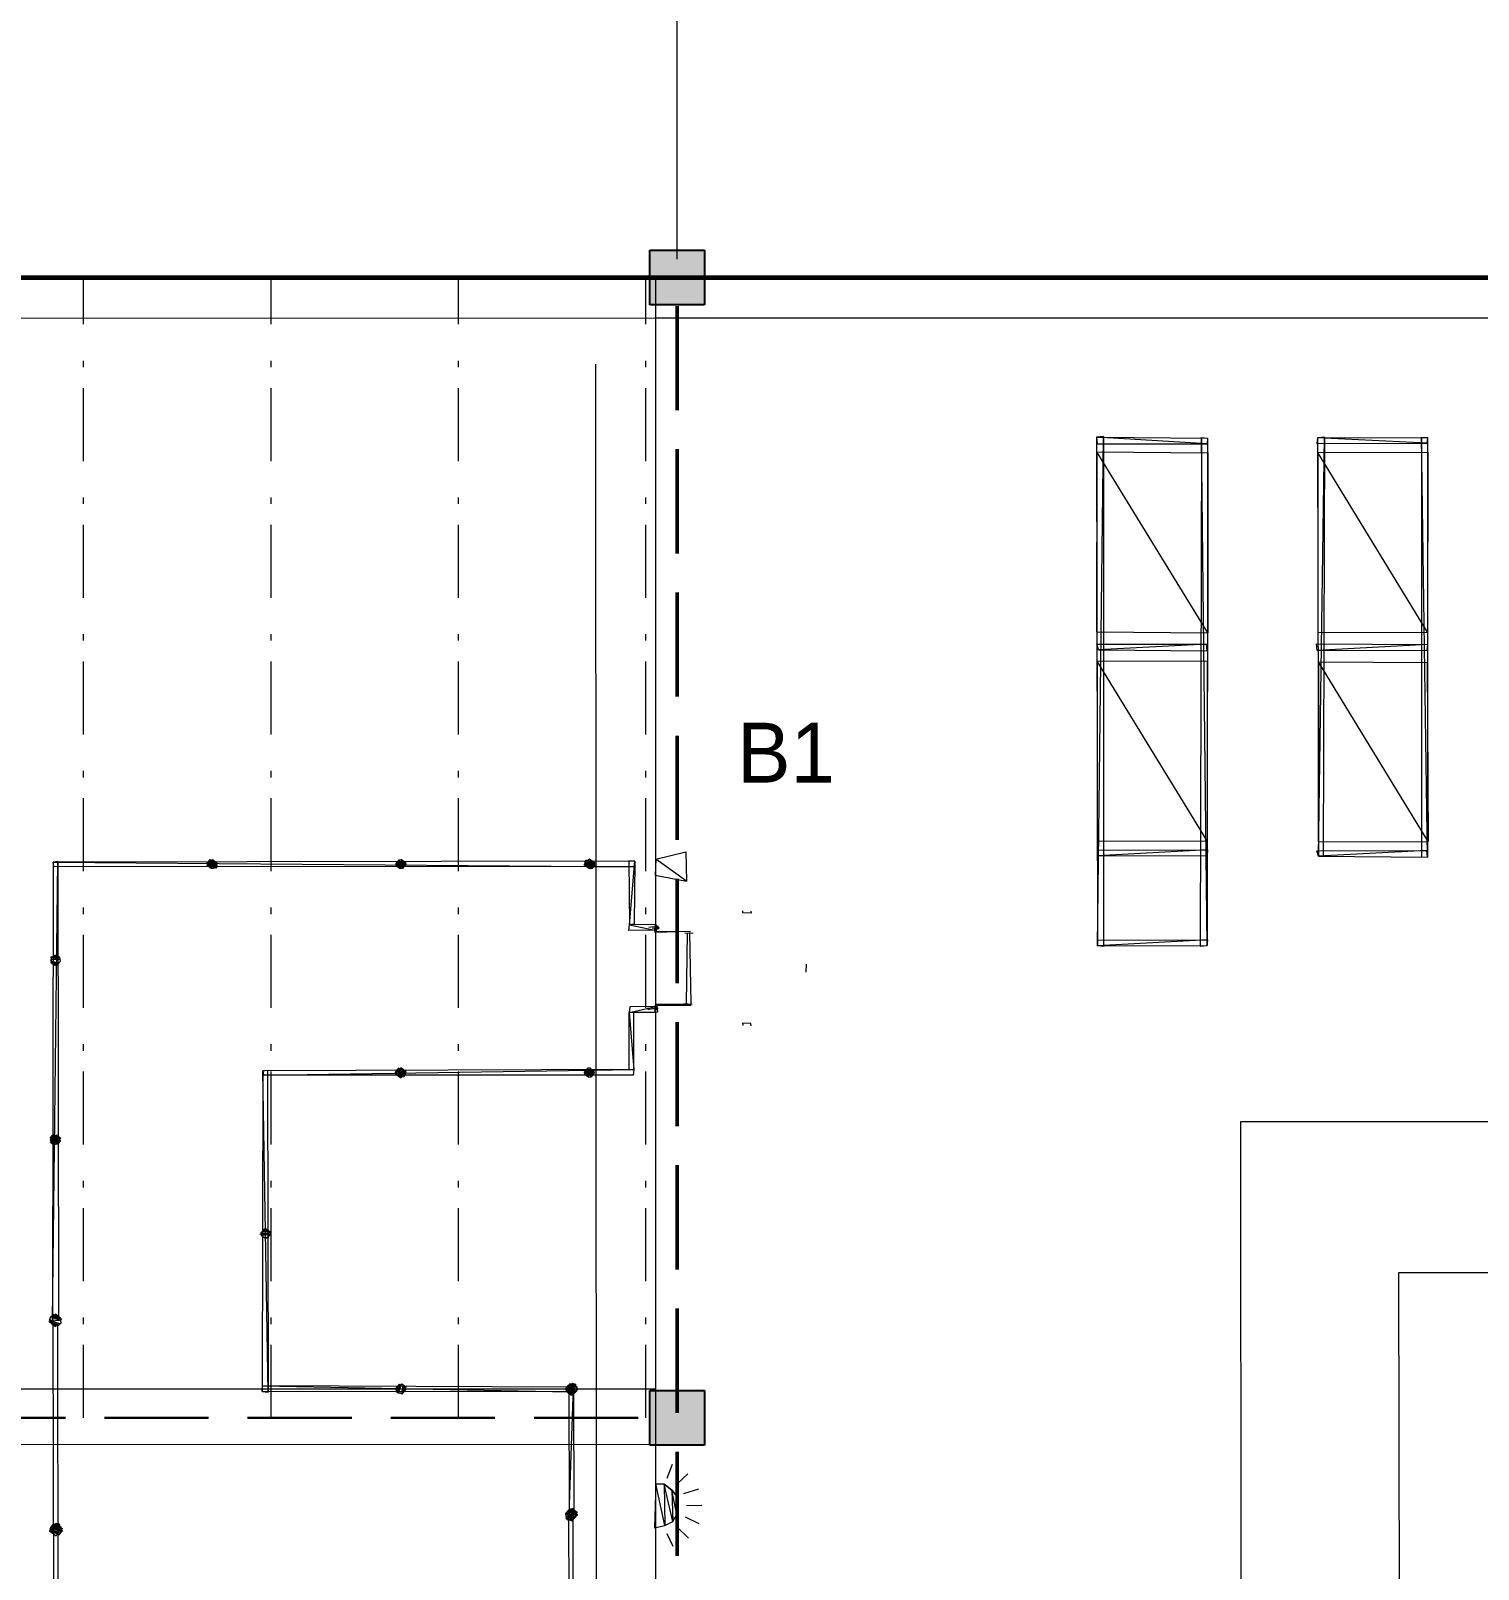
# Paper-space layout '01 Roof Support Layout' of a CAD drawing. Header units: millimetres. Extents: x 5 to 415, y 7 to 290.
# Drawn here: x 149.1 to 204.7, y 135.4 to 194.5 of the extents above; entities that cross this region are included whole.
import ezdxf

# ---------------------------------------------------------------- set-up
doc = ezdxf.new("R2010")
doc.units = ezdxf.units.MM
doc.linetypes.add('B1_LONG_DASH', pattern=[5.5, 4, -1.5])
doc.linetypes.add('B2_DASH_DOT', pattern=[5.25, 2.8, -0.8, 0.25, -1.4])
for name, color, linetype in [('COLUMNS', 7, 'Continuous'), ('DIMENSIONS', 7, 'Continuous'), ('GA_REFERENCE', 253, 'Continuous'), ('MAIN_ROOF', 7, 'Continuous'), ('TEXT', 7, 'Continuous'), ('UPPER_ROOF', 7, 'Continuous')]:
    doc.layers.add(name, color=color, linetype=linetype)

# ---------------------------------------------------------------- blocks, each defined once
blk = doc.blocks.new('SHEET_01_ROOF')
at = {"layer": 'COLUMNS', "lineweight": 25}
for p, q in [((172.85, 186.05), (174.95, 186.05)), ((172.85, 183.95), (172.85, 186.05)), ((174.95, 186.05), (174.95, 183.95)), ((174.95, 183.95), (172.85, 183.95)), ((172.85, 142.25), (174.95, 142.25)), ((172.85, 140.15), (172.85, 142.25)), ((174.95, 142.25), (174.95, 140.15)), ((174.95, 140.15), (172.85, 140.15))]:
    blk.add_line(p, q, dxfattribs=at)
at = {"layer": 'COLUMNS'}
for points in [[(172.85, 186.05), (174.95, 186.05), (172.85, 183.95), (174.95, 183.95)], [(172.85, 142.25), (174.95, 142.25), (172.85, 140.15), (174.95, 140.15)]]:
    blk.add_solid(points, dxfattribs=at)
at = {"layer": 'DIMENSIONS', "lineweight": 13}
blk.add_line((173.9, 185.7), (173.9, 201.3), dxfattribs=at)
blk.add_line((173.9, 185.7), (173.9, 201.3), dxfattribs=at)
at = {"layer": 'GA_REFERENCE', "lineweight": 5}
for p, q in [((305.692, 185), (62.747, 184.958)), ((173.063, 184.997), (173.063, 97.4)), ((173.043, 183.439), (104.948, 183.409)), ((304.204, 183.414), (173.043, 183.439)), ((170.809, 100.728), (170.776, 181.67)), ((190.27, 178.885), (190, 178.86)), ((190, 178.86), (194.271, 178.83)), ((194.248, 178.612), (190, 178.86)), ((190, 178.86), (190.027, 178.603)), ((194.248, 178.612), (190, 178.86)), ((190, 178.86), (194.271, 178.83)), ((190, 178.86), (190.037, 159.329)), ((190.027, 178.603), (194.248, 178.612)), ((190.037, 159.329), (190.27, 178.885)), ((190.037, 159.329), (190.27, 178.885)), ((190.27, 178.885), (190.266, 159.308)), ((190.27, 178.885), (190.266, 159.308)), ((194.041, 178.852), (193.988, 159.313)), ((194.041, 178.852), (193.988, 159.313)), ((194.258, 159.339), (194.041, 178.852)), ((194.041, 178.852), (194.271, 178.83)), ((194.258, 159.339), (194.041, 178.852)), ((194.271, 178.83), (194.248, 178.612)), ((194.271, 178.83), (194.258, 159.339)), ((198.492, 178.84), (198.469, 178.622)), ((198.469, 178.622), (202.69, 178.631)), ((198.762, 178.865), (198.492, 178.84)), ((198.492, 178.84), (202.713, 178.849)), ((198.492, 178.84), (202.713, 178.849)), ((202.69, 178.631), (198.492, 178.84)), ((202.69, 178.631), (198.492, 178.84)), ((198.492, 178.84), (198.532, 162.767)), ((198.532, 162.767), (198.762, 178.865)), ((198.532, 162.767), (198.762, 178.865)), ((198.762, 178.865), (198.712, 162.784)), ((198.762, 178.865), (198.712, 162.784)), ((202.484, 178.871), (202.483, 162.751)), ((202.484, 178.871), (202.483, 162.751)), ((202.712, 162.729), (202.484, 178.871)), ((202.484, 178.871), (202.713, 178.849)), ((202.712, 162.729), (202.484, 178.871)), ((202.713, 178.849), (202.69, 178.631)), ((202.713, 178.849), (202.712, 162.729)), ((190.013, 178.299), (190.007, 171.384)), ((190.013, 178.299), (194.284, 178.27)), ((194.278, 171.355), (190.013, 178.299)), ((194.278, 171.355), (190.013, 178.299)), ((190.013, 178.299), (194.284, 178.27)), ((194.284, 178.27), (194.278, 171.355)), ((198.505, 178.279), (198.499, 171.364)), ((198.505, 178.279), (202.726, 178.289)), ((198.505, 178.279), (202.726, 178.289)), ((202.72, 171.373), (198.505, 178.279)), ((202.72, 171.373), (198.505, 178.279)), ((202.726, 178.289), (202.72, 171.373)), ((190.007, 171.384), (194.278, 171.355)), ((198.499, 171.364), (202.72, 171.373)), ((190.011, 170.909), (194.232, 170.918)), ((190.078, 170.699), (190.011, 170.909)), ((194.232, 170.918), (190.078, 170.699)), ((194.232, 170.918), (190.078, 170.699)), ((194.259, 170.661), (194.232, 170.918)), ((198.453, 170.928), (202.724, 170.898)), ((198.48, 170.671), (198.453, 170.928)), ((202.724, 170.898), (198.48, 170.671)), ((202.724, 170.898), (198.48, 170.671)), ((202.701, 170.68), (202.724, 170.898)), ((190.033, 170.263), (190.027, 163.347)), ((190.033, 170.263), (194.254, 170.272)), ((190.033, 170.263), (194.254, 170.272)), ((194.248, 163.357), (190.033, 170.263)), ((194.248, 163.357), (190.033, 170.263)), ((190.078, 170.699), (194.259, 170.661)), ((190.078, 170.699), (194.259, 170.661)), ((194.254, 170.272), (194.248, 163.357)), ((198.48, 170.671), (202.701, 170.68)), ((198.48, 170.671), (202.701, 170.68)), ((198.525, 170.243), (198.519, 163.328)), ((198.525, 170.243), (202.705, 170.205)), ((202.74, 163.337), (198.525, 170.243)), ((202.74, 163.337), (198.525, 170.243)), ((198.525, 170.243), (202.705, 170.205)), ((202.705, 170.205), (202.74, 163.337)), ((190.027, 163.347), (194.248, 163.357)), ((198.519, 163.328), (202.74, 163.337)), ((149.904, 144.954), (150.112, 162.563)), ((149.904, 144.954), (150.112, 162.563)), ((149.932, 162.546), (149.904, 144.954)), ((172.265, 162.579), (149.932, 162.546)), ((150.112, 162.563), (149.932, 162.546)), ((150.112, 162.563), (149.932, 162.546)), ((149.95, 162.374), (149.932, 162.546)), ((149.932, 162.546), (172.243, 162.361)), ((149.932, 162.546), (172.243, 162.361)), ((150.112, 162.563), (150.133, 144.932)), ((155.839, 162.498), (155.88, 162.545)), ((155.889, 162.459), (155.839, 162.498)), ((155.92, 162.592), (155.848, 162.412)), ((155.848, 162.412), (155.88, 162.545)), ((155.88, 162.545), (155.848, 162.412)), ((155.848, 162.412), (155.88, 162.545)), ((155.88, 162.545), (155.92, 162.592)), ((155.88, 162.545), (155.889, 162.459)), ((155.961, 162.639), (155.898, 162.374)), ((155.898, 162.374), (155.92, 162.592)), ((155.92, 162.592), (155.898, 162.374)), ((155.898, 162.374), (155.92, 162.592)), ((155.92, 162.592), (155.961, 162.639)), ((155.947, 162.335), (155.961, 162.639)), ((155.961, 162.639), (155.947, 162.335)), ((156.01, 162.601), (155.947, 162.335)), ((155.961, 162.639), (156.01, 162.601)), ((155.996, 162.297), (156.051, 162.648)), ((156.051, 162.648), (155.996, 162.297)), ((155.996, 162.297), (156.051, 162.648)), ((156.051, 162.648), (155.996, 162.297)), ((156.1, 162.609), (155.996, 162.297)), ((156.01, 162.601), (156.051, 162.648)), ((156.051, 162.648), (156.1, 162.609)), ((156.086, 162.305), (156.1, 162.609)), ((156.1, 162.609), (156.086, 162.305)), ((156.086, 162.305), (156.1, 162.609)), ((156.149, 162.571), (156.086, 162.305)), ((156.086, 162.305), (156.149, 162.571)), ((156.1, 162.609), (156.149, 162.571)), ((156.127, 162.352), (156.149, 162.571)), ((156.199, 162.532), (156.127, 162.352)), ((156.149, 162.571), (156.199, 162.532)), ((156.167, 162.399), (156.199, 162.532)), ((156.176, 162.314), (156.199, 162.532)), ((156.199, 162.532), (156.217, 162.361)), ((156.217, 162.361), (156.199, 162.532)), ((156.199, 162.532), (156.217, 162.361)), ((156.199, 162.532), (156.208, 162.446)), ((163.104, 162.492), (163.144, 162.539)), ((163.113, 162.406), (163.104, 162.492)), ((163.185, 162.586), (163.113, 162.406)), ((163.113, 162.406), (163.144, 162.539)), ((163.144, 162.539), (163.113, 162.406)), ((163.113, 162.406), (163.144, 162.539)), ((163.144, 162.539), (163.113, 162.406)), ((163.144, 162.539), (163.185, 162.586)), ((163.225, 162.633), (163.162, 162.368)), ((163.162, 162.368), (163.225, 162.633)), ((163.185, 162.586), (163.162, 162.368)), ((163.162, 162.368), (163.185, 162.586)), ((163.185, 162.586), (163.225, 162.633)), ((163.315, 162.642), (163.211, 162.329)), ((163.211, 162.329), (163.225, 162.633)), ((163.225, 162.633), (163.211, 162.329)), ((163.211, 162.329), (163.225, 162.633)), ((163.225, 162.633), (163.315, 162.642)), ((163.261, 162.291), (163.315, 162.642)), ((163.315, 162.642), (163.261, 162.291)), ((163.261, 162.291), (163.315, 162.642)), ((163.365, 162.603), (163.261, 162.291)), ((163.315, 162.642), (163.365, 162.603)), ((163.351, 162.299), (163.365, 162.603)), ((163.365, 162.603), (163.351, 162.299)), ((163.351, 162.299), (163.365, 162.603)), ((163.414, 162.565), (163.351, 162.299)), ((163.365, 162.603), (163.414, 162.565)), ((163.391, 162.346), (163.414, 162.565)), ((163.414, 162.565), (163.391, 162.346)), ((163.391, 162.346), (163.414, 162.565)), ((163.463, 162.526), (163.391, 162.346)), ((163.414, 162.565), (163.463, 162.526)), ((163.432, 162.393), (163.463, 162.526)), ((163.463, 162.526), (163.432, 162.393)), ((163.432, 162.393), (163.463, 162.526)), ((163.463, 162.526), (163.472, 162.44)), ((170.359, 162.572), (170.4, 162.619)), ((170.359, 162.572), (170.368, 162.486)), ((170.368, 162.486), (170.359, 162.572)), ((170.4, 162.619), (170.377, 162.401)), ((170.377, 162.401), (170.4, 162.619)), ((170.4, 162.619), (170.49, 162.627)), ((170.427, 162.362), (170.4, 162.619)), ((170.449, 162.58), (170.427, 162.362)), ((170.476, 162.323), (170.53, 162.674)), ((170.58, 162.636), (170.476, 162.323)), ((170.49, 162.627), (170.53, 162.674)), ((170.525, 162.285), (170.58, 162.636)), ((170.58, 162.636), (170.525, 162.285)), ((170.525, 162.285), (170.58, 162.636)), ((170.53, 162.674), (170.58, 162.636)), ((170.566, 162.332), (170.629, 162.597)), ((170.629, 162.597), (170.566, 162.332)), ((170.58, 162.636), (170.629, 162.597)), ((170.615, 162.293), (170.629, 162.597)), ((170.629, 162.597), (170.615, 162.293)), ((170.629, 162.597), (170.678, 162.559)), ((170.678, 162.559), (170.656, 162.34)), ((170.656, 162.34), (170.678, 162.559)), ((170.678, 162.559), (170.656, 162.34)), ((170.656, 162.34), (170.678, 162.559)), ((170.696, 162.387), (170.678, 162.559)), ((170.678, 162.559), (170.728, 162.52)), ((170.728, 162.52), (170.687, 162.473)), ((170.696, 162.387), (170.728, 162.52)), ((170.728, 162.52), (170.696, 162.387)), ((172.265, 162.579), (172.036, 162.6)), ((172.265, 162.579), (172.036, 162.6)), ((172.036, 162.6), (172.065, 160.14)), ((172.065, 160.14), (172.265, 162.579)), ((172.065, 160.14), (172.265, 162.579)), ((172.243, 162.361), (172.265, 162.579)), ((172.243, 162.361), (172.265, 162.579)), ((172.265, 162.579), (172.245, 160.157)), ((173.075, 162.655), (173.047, 162.047)), ((173.075, 162.655), (173.047, 162.047)), ((173.075, 162.655), (174.226, 162.937)), ((174.252, 161.815), (173.075, 162.655)), ((174.252, 161.815), (173.075, 162.655)), ((174.226, 162.937), (174.252, 161.815)), ((194.284, 163.014), (190.04, 162.787)), ((194.284, 163.014), (190.04, 162.787)), ((190.04, 162.787), (190.063, 163.005)), ((190.04, 162.787), (194.261, 162.796)), ((190.04, 162.787), (194.261, 162.796)), ((190.063, 163.005), (194.284, 163.014)), ((194.261, 162.796), (194.284, 163.014)), ((198.465, 162.977), (202.686, 162.986)), ((198.532, 162.767), (198.465, 162.977)), ((202.686, 162.986), (198.532, 162.767)), ((202.686, 162.986), (198.532, 162.767)), ((198.712, 162.784), (198.532, 162.767)), ((198.532, 162.767), (202.712, 162.729)), ((198.532, 162.767), (202.712, 162.729)), ((202.483, 162.751), (202.712, 162.729)), ((202.712, 162.729), (202.686, 162.986)), ((172.243, 162.361), (149.95, 162.374)), ((155.848, 162.412), (155.889, 162.459)), ((155.898, 162.374), (155.848, 162.412)), ((155.947, 162.335), (155.898, 162.374)), ((155.996, 162.297), (155.947, 162.335)), ((156.086, 162.305), (155.996, 162.297)), ((156.127, 162.352), (156.086, 162.305)), ((156.176, 162.314), (156.127, 162.352)), ((156.208, 162.446), (156.167, 162.399)), ((156.208, 162.446), (156.167, 162.399)), ((156.167, 162.399), (156.217, 162.361)), ((156.217, 162.361), (156.176, 162.314)), ((163.162, 162.368), (163.113, 162.406)), ((163.211, 162.329), (163.162, 162.368)), ((163.261, 162.291), (163.211, 162.329)), ((163.351, 162.299), (163.261, 162.291)), ((163.391, 162.346), (163.351, 162.299)), ((163.432, 162.393), (163.391, 162.346)), ((163.472, 162.44), (163.432, 162.393)), ((163.472, 162.44), (163.432, 162.393)), ((170.328, 162.439), (170.368, 162.486)), ((170.377, 162.401), (170.328, 162.439)), ((170.427, 162.362), (170.377, 162.401)), ((170.476, 162.323), (170.427, 162.362)), ((170.525, 162.285), (170.476, 162.323)), ((170.566, 162.332), (170.525, 162.285)), ((170.615, 162.293), (170.566, 162.332)), ((170.656, 162.34), (170.615, 162.293)), ((170.696, 162.387), (170.656, 162.34)), ((170.737, 162.435), (170.687, 162.473)), ((170.687, 162.473), (170.696, 162.387)), ((170.687, 162.473), (170.737, 162.435)), ((170.737, 162.435), (170.696, 162.387)), ((173.047, 162.047), (174.252, 161.815)), ((172.043, 159.922), (172.065, 160.14)), ((172.245, 160.157), (172.065, 160.14)), ((173.063, 160.147), (172.065, 160.14)), ((172.065, 160.14), (173.041, 159.929)), ((172.065, 160.14), (173.041, 159.929)), ((173.041, 159.929), (173.063, 160.147)), ((173.041, 159.929), (173.063, 160.147)), ((173.05, 159.844), (173.063, 160.147)), ((173.063, 160.147), (173.113, 160.109)), ((176.422, 160.594), (176.413, 160.68)), ((176.741, 160.581), (176.422, 160.594)), ((176.732, 160.667), (176.741, 160.581)), ((173.041, 159.929), (172.043, 159.922)), ((172.892, 160.045), (172.803, 160.036)), ((173.072, 160.062), (172.892, 160.045)), ((172.892, 160.045), (172.892, 160.045)), ((173.081, 159.976), (172.942, 160.006)), ((174.407, 159.885), (173.05, 159.844)), ((173.081, 159.976), (173.072, 160.062)), ((173.072, 160.062), (173.081, 159.976)), ((173.081, 159.976), (173.072, 160.062)), ((173.072, 160.062), (173.122, 160.023)), ((173.122, 160.023), (173.072, 160.062)), ((173.072, 160.062), (173.081, 159.976)), ((173.081, 159.976), (173.072, 160.062)), ((173.072, 160.062), (173.081, 159.976)), ((173.081, 159.976), (173.072, 160.062)), ((173.072, 160.062), (173.081, 159.976)), ((173.081, 159.976), (173.072, 160.062)), ((173.072, 160.062), (173.122, 160.023)), ((173.122, 160.023), (173.072, 160.062)), ((173.072, 160.062), (173.081, 159.976)), ((173.081, 159.976), (173.072, 160.062)), ((173.072, 160.062), (173.081, 159.976)), ((173.122, 160.023), (173.072, 160.062)), ((173.081, 159.976), (173.122, 160.023)), ((173.122, 160.023), (173.081, 159.976)), ((173.113, 160.109), (173.09, 159.891)), ((173.09, 159.891), (174.407, 159.885)), ((173.171, 159.985), (173.122, 160.023)), ((173.122, 160.023), (173.171, 159.985)), ((173.122, 160.023), (173.171, 159.985)), ((173.171, 159.985), (173.162, 160.07)), ((173.171, 159.985), (173.162, 160.07)), ((173.171, 159.985), (173.162, 160.07)), ((173.162, 160.07), (173.171, 159.985)), ((173.212, 160.032), (173.171, 159.985)), ((173.171, 159.985), (173.212, 160.032)), ((173.212, 160.032), (173.171, 159.985)), ((174.506, 159.808), (174.187, 159.821)), ((174.277, 159.83), (174.243, 157.104)), ((174.367, 159.838), (174.423, 157.121)), ((194.281, 159.557), (190.037, 159.329)), ((194.281, 159.557), (190.037, 159.329)), ((190.037, 159.329), (190.06, 159.547)), ((190.06, 159.547), (194.281, 159.557)), ((194.258, 159.339), (194.281, 159.557)), ((149.947, 158.917), (149.988, 158.964)), ((150.078, 158.972), (149.988, 158.964)), ((149.988, 158.964), (150.127, 158.934)), ((149.988, 158.964), (150.037, 158.925)), ((150.037, 158.925), (150.078, 158.972)), ((150.037, 158.925), (150.078, 158.972)), ((150.078, 158.972), (150.127, 158.934)), ((190.037, 159.329), (194.258, 159.339)), ((190.037, 159.329), (194.258, 159.339)), ((190.266, 159.308), (190.037, 159.329)), ((193.988, 159.313), (194.258, 159.339)), ((149.826, 158.776), (149.866, 158.823)), ((149.875, 158.737), (149.826, 158.776)), ((149.835, 158.69), (149.875, 158.737)), ((150.154, 158.677), (149.835, 158.69)), ((149.835, 158.69), (150.154, 158.677)), ((150.154, 158.677), (149.835, 158.69)), ((149.835, 158.69), (150.113, 158.63)), ((149.884, 158.652), (149.835, 158.69)), ((149.857, 158.908), (149.947, 158.917)), ((150.136, 158.848), (149.857, 158.908)), ((149.857, 158.908), (150.185, 158.81)), ((150.185, 158.81), (149.857, 158.908)), ((149.866, 158.823), (149.857, 158.908)), ((150.185, 158.81), (149.866, 158.823)), ((149.866, 158.823), (150.185, 158.81)), ((150.185, 158.81), (149.866, 158.823)), ((149.875, 158.737), (150.154, 158.677)), ((150.113, 158.63), (149.884, 158.652)), ((149.884, 158.652), (150.113, 158.63)), ((149.884, 158.652), (150.073, 158.583)), ((149.933, 158.613), (149.884, 158.652)), ((150.177, 158.895), (149.907, 158.87)), ((149.933, 158.613), (150.023, 158.621)), ((150.023, 158.621), (149.933, 158.613)), ((149.933, 158.613), (150.023, 158.621)), ((150.073, 158.583), (149.933, 158.613)), ((149.983, 158.574), (149.933, 158.613)), ((150.127, 158.934), (149.947, 158.917)), ((149.947, 158.917), (150.127, 158.934)), ((150.177, 158.895), (149.947, 158.917)), ((149.947, 158.917), (150.177, 158.895)), ((150.023, 158.621), (149.983, 158.574)), ((150.073, 158.583), (150.023, 158.621)), ((150.113, 158.63), (150.073, 158.583)), ((150.154, 158.677), (150.113, 158.63)), ((150.127, 158.934), (150.177, 158.895)), ((150.194, 158.724), (150.154, 158.677)), ((150.177, 158.895), (150.185, 158.81)), ((150.185, 158.81), (150.194, 158.724)), ((178.852, 158.619), (178.838, 158.316)), ((172.053, 156.768), (173.074, 156.994)), ((172.053, 156.768), (173.074, 156.994)), ((172.076, 156.986), (172.053, 156.768)), ((172.233, 156.785), (172.053, 156.768)), ((173.051, 156.775), (172.053, 156.768)), ((172.053, 156.768), (172.236, 154.581)), ((172.053, 156.768), (172.236, 154.581)), ((172.056, 154.564), (172.053, 156.768)), ((173.074, 156.994), (172.076, 156.986)), ((172.236, 154.581), (172.233, 156.785)), ((172.854, 156.93), (172.764, 156.921)), ((172.813, 156.883), (172.764, 156.921)), ((172.764, 156.921), (172.813, 156.883)), ((172.903, 156.891), (172.813, 156.883)), ((173.083, 156.908), (172.903, 156.891)), ((172.944, 156.938), (173.083, 156.908)), ((173.051, 156.775), (173.065, 157.079)), ((173.074, 156.994), (173.051, 156.775)), ((173.074, 156.994), (173.051, 156.775)), ((173.141, 156.784), (173.051, 156.775)), ((174.382, 157.074), (173.065, 157.079)), ((173.115, 157.041), (173.141, 156.784)), ((174.432, 157.035), (173.115, 157.041)), ((173.173, 156.917), (173.124, 156.955)), ((173.124, 156.955), (173.132, 156.87)), ((173.132, 156.87), (173.124, 156.955)), ((173.132, 156.87), (173.124, 156.955)), ((173.173, 156.917), (173.173, 156.917)), ((174.472, 157.082), (174.153, 157.096)), ((176.409, 156.358), (176.418, 156.272)), ((176.728, 156.345), (176.409, 156.358)), ((176.737, 156.259), (176.728, 156.345)), ((157.986, 154.533), (157.952, 142.213)), ((172.236, 154.581), (157.986, 154.533)), ((157.986, 154.533), (158.165, 154.55)), ((157.986, 154.533), (158.165, 154.55)), ((157.986, 154.533), (158.003, 154.361)), ((158.182, 142.191), (157.986, 154.533)), ((158.182, 142.191), (157.986, 154.533)), ((158.003, 154.361), (172.236, 154.581)), ((158.003, 154.361), (172.236, 154.581)), ((172.213, 154.363), (158.003, 154.361)), ((158.165, 154.55), (158.182, 142.191)), ((163.115, 154.541), (163.074, 154.494)), ((163.133, 154.37), (163.074, 154.494)), ((163.074, 154.494), (163.083, 154.409)), ((163.074, 154.494), (163.124, 154.456)), ((163.083, 154.409), (163.124, 154.456)), ((163.124, 154.456), (163.083, 154.409)), ((163.083, 154.409), (163.133, 154.37)), ((163.155, 154.588), (163.115, 154.541)), ((163.133, 154.37), (163.115, 154.541)), ((163.115, 154.541), (163.133, 154.37)), ((163.133, 154.37), (163.182, 154.332)), ((163.196, 154.635), (163.155, 154.588)), ((163.231, 154.293), (163.155, 154.588)), ((163.155, 154.588), (163.231, 154.293)), ((163.182, 154.332), (163.231, 154.293)), ((163.281, 154.254), (163.196, 154.635)), ((163.196, 154.635), (163.231, 154.293)), ((163.231, 154.293), (163.196, 154.635)), ((163.245, 154.597), (163.196, 154.635)), ((163.231, 154.293), (163.281, 154.254)), ((163.286, 154.644), (163.245, 154.597)), ((163.321, 154.301), (163.245, 154.597)), ((163.281, 154.254), (163.321, 154.301)), ((163.362, 154.348), (163.286, 154.644)), ((163.286, 154.644), (163.321, 154.301)), ((163.321, 154.301), (163.286, 154.644)), ((163.286, 154.644), (163.321, 154.301)), ((163.335, 154.605), (163.286, 154.644)), ((163.321, 154.301), (163.411, 154.31)), ((163.335, 154.605), (163.411, 154.31)), ((163.411, 154.31), (163.335, 154.605)), ((163.335, 154.605), (163.411, 154.31)), ((163.385, 154.567), (163.335, 154.605)), ((163.452, 154.357), (163.385, 154.567)), ((163.385, 154.567), (163.452, 154.357)), ((163.452, 154.357), (163.385, 154.567)), ((163.385, 154.567), (163.452, 154.357)), ((163.434, 154.528), (163.385, 154.567)), ((163.411, 154.31), (163.452, 154.357)), ((163.443, 154.443), (163.434, 154.528)), ((163.434, 154.528), (163.443, 154.443)), ((163.443, 154.443), (163.434, 154.528)), ((163.434, 154.528), (163.452, 154.357)), ((163.483, 154.49), (163.434, 154.528)), ((163.483, 154.49), (163.443, 154.443)), ((163.443, 154.443), (163.483, 154.49)), ((163.452, 154.357), (163.443, 154.443)), ((170.379, 154.535), (170.339, 154.488)), ((170.397, 154.364), (170.339, 154.488)), ((170.339, 154.488), (170.348, 154.403)), ((170.348, 154.403), (170.339, 154.488)), ((170.339, 154.488), (170.348, 154.403)), ((170.348, 154.403), (170.397, 154.364)), ((170.42, 154.582), (170.379, 154.535)), ((170.447, 154.326), (170.379, 154.535)), ((170.379, 154.535), (170.397, 154.364)), ((170.397, 154.364), (170.379, 154.535)), ((170.379, 154.535), (170.397, 154.364)), ((170.397, 154.364), (170.447, 154.326)), ((170.46, 154.629), (170.42, 154.582)), ((170.496, 154.287), (170.42, 154.582)), ((170.42, 154.582), (170.447, 154.326)), ((170.447, 154.326), (170.42, 154.582)), ((170.42, 154.582), (170.447, 154.326)), ((170.447, 154.326), (170.496, 154.287)), ((170.55, 154.638), (170.46, 154.629)), ((170.586, 154.296), (170.46, 154.629)), ((170.46, 154.629), (170.496, 154.287)), ((170.496, 154.287), (170.46, 154.629)), ((170.46, 154.629), (170.496, 154.287)), ((170.496, 154.287), (170.586, 154.296)), ((170.626, 154.343), (170.55, 154.638)), ((170.55, 154.638), (170.586, 154.296)), ((170.586, 154.296), (170.55, 154.638)), ((170.55, 154.638), (170.586, 154.296)), ((170.586, 154.296), (170.55, 154.638)), ((170.6, 154.599), (170.55, 154.638)), ((170.586, 154.296), (170.626, 154.343)), ((170.667, 154.39), (170.6, 154.599)), ((170.6, 154.599), (170.626, 154.343)), ((170.626, 154.343), (170.6, 154.599)), ((170.649, 154.561), (170.6, 154.599)), ((170.626, 154.343), (170.667, 154.39)), ((170.707, 154.437), (170.649, 154.561)), ((170.649, 154.561), (170.667, 154.39)), ((170.667, 154.39), (170.649, 154.561)), ((170.649, 154.561), (170.667, 154.39)), ((170.667, 154.39), (170.649, 154.561)), ((170.698, 154.522), (170.649, 154.561)), ((170.667, 154.39), (170.707, 154.437)), ((170.707, 154.437), (170.698, 154.522)), ((170.698, 154.522), (170.707, 154.437)), ((170.707, 154.437), (170.698, 154.522)), ((170.707, 154.437), (170.698, 154.522)), ((172.236, 154.581), (172.056, 154.564)), ((172.236, 154.581), (172.056, 154.564)), ((172.236, 154.581), (172.213, 154.363)), ((172.236, 154.581), (172.213, 154.363)), ((195.568, 109.72), (195.551, 152.589)), ((195.551, 152.589), (262.429, 152.548)), ((149.811, 151.946), (149.851, 151.993)), ((150.179, 151.894), (149.811, 151.946)), ((149.86, 151.907), (149.811, 151.946)), ((149.82, 151.86), (149.86, 151.907)), ((150.188, 151.809), (149.82, 151.86)), ((149.82, 151.86), (150.188, 151.809)), ((150.188, 151.809), (149.82, 151.86)), ((149.869, 151.822), (149.82, 151.86)), ((149.851, 151.993), (149.892, 152.04)), ((150.17, 151.98), (149.851, 151.993)), ((149.851, 151.993), (150.22, 151.941)), ((150.179, 151.894), (149.851, 151.993)), ((149.851, 151.993), (150.179, 151.894)), ((150.179, 151.894), (149.86, 151.907)), ((149.86, 151.907), (150.229, 151.856)), ((149.86, 151.907), (150.188, 151.809)), ((150.17, 151.98), (149.892, 152.04)), ((149.892, 152.04), (150.17, 151.98)), ((149.892, 152.04), (149.941, 152.002)), ((149.941, 152.002), (149.982, 152.049)), ((150.121, 152.019), (149.941, 152.002)), ((149.941, 152.002), (150.121, 152.019)), ((150.121, 152.019), (149.941, 152.002)), ((149.982, 152.049), (150.072, 152.057)), ((150.072, 152.057), (149.982, 152.049)), ((149.982, 152.049), (150.072, 152.057)), ((149.982, 152.049), (150.072, 152.057)), ((149.982, 152.049), (150.121, 152.019)), ((150.072, 152.057), (150.121, 152.019)), ((150.121, 152.019), (150.17, 151.98)), ((150.17, 151.98), (150.22, 151.941)), ((150.22, 151.941), (150.179, 151.894)), ((150.179, 151.894), (150.188, 151.809)), ((149.829, 151.775), (149.869, 151.822)), ((149.829, 151.775), (150.148, 151.762)), ((150.148, 151.762), (149.829, 151.775)), ((149.878, 151.736), (149.829, 151.775)), ((149.869, 151.822), (150.148, 151.762)), ((150.148, 151.762), (149.869, 151.822)), ((149.878, 151.736), (150.017, 151.706)), ((149.927, 151.698), (149.878, 151.736)), ((150.017, 151.706), (149.927, 151.698)), ((149.927, 151.698), (150.017, 151.706)), ((150.017, 151.706), (149.927, 151.698)), ((150.107, 151.715), (150.017, 151.706)), ((150.148, 151.762), (150.107, 151.715)), ((150.188, 151.809), (150.148, 151.762)), ((157.868, 148.255), (158.268, 148.336)), ((157.949, 148.349), (157.908, 148.302)), ((158.169, 148.413), (157.949, 148.349)), ((157.949, 148.349), (158.169, 148.413)), ((157.989, 148.396), (157.949, 148.349)), ((157.949, 148.349), (158.218, 148.375)), ((158.218, 148.375), (157.949, 148.349)), ((158.12, 148.452), (157.989, 148.396)), ((158.03, 148.443), (157.989, 148.396)), ((157.989, 148.396), (158.169, 148.413)), ((158.169, 148.413), (157.989, 148.396)), ((157.989, 148.396), (158.169, 148.413)), ((158.12, 148.452), (158.03, 148.443)), ((158.03, 148.443), (158.12, 148.452)), ((158.12, 148.452), (158.03, 148.443)), ((158.12, 148.452), (158.03, 148.443)), ((158.169, 148.413), (158.12, 148.452)), ((158.218, 148.375), (158.169, 148.413)), ((158.268, 148.336), (158.218, 148.375)), ((158.277, 148.25), (158.268, 148.336)), ((157.908, 148.302), (157.917, 148.217)), ((158.227, 148.289), (157.917, 148.217)), ((157.917, 148.217), (158.277, 148.25)), ((158.277, 148.25), (157.917, 148.217)), ((157.917, 148.217), (158.277, 148.25)), ((157.917, 148.217), (157.967, 148.178)), ((157.967, 148.178), (158.016, 148.139)), ((158.016, 148.139), (158.065, 148.101)), ((158.196, 148.156), (158.065, 148.101)), ((158.065, 148.101), (158.155, 148.109)), ((158.155, 148.109), (158.065, 148.101)), ((158.065, 148.101), (158.155, 148.109)), ((158.155, 148.109), (158.196, 148.156)), ((158.196, 148.156), (158.236, 148.203)), ((158.236, 148.203), (158.277, 148.25)), ((259.353, 146.769), (201.606, 146.765)), ((201.606, 146.765), (201.663, 103.942)), ((149.764, 144.984), (150.191, 144.808)), ((149.814, 144.945), (149.773, 144.898)), ((149.814, 144.945), (149.773, 144.898)), ((149.773, 144.898), (149.823, 144.86)), ((150.151, 144.761), (149.773, 144.898)), ((149.773, 144.898), (150.151, 144.761)), ((149.773, 144.898), (149.823, 144.86)), ((149.845, 145.078), (149.805, 145.031)), ((149.845, 145.078), (149.805, 145.031)), ((149.805, 145.031), (149.814, 144.945)), ((149.805, 145.031), (149.814, 144.945)), ((150.191, 144.808), (149.814, 144.945)), ((149.814, 144.945), (150.191, 144.808)), ((150.191, 144.808), (149.814, 144.945)), ((149.823, 144.86), (149.872, 144.821)), ((150.151, 144.761), (149.823, 144.86)), ((149.823, 144.86), (150.061, 144.752)), ((150.061, 144.752), (149.823, 144.86)), ((149.823, 144.86), (150.061, 144.752)), ((149.823, 144.86), (149.872, 144.821)), ((149.886, 145.125), (149.845, 145.078)), ((149.886, 145.125), (149.845, 145.078)), ((150.223, 144.941), (149.845, 145.078)), ((149.845, 145.078), (150.223, 144.941)), ((150.223, 144.941), (149.845, 145.078)), ((149.872, 144.821), (149.921, 144.783)), ((150.061, 144.752), (149.872, 144.821)), ((149.872, 144.821), (150.061, 144.752)), ((149.872, 144.821), (149.921, 144.783)), ((149.976, 145.133), (149.886, 145.125)), ((149.976, 145.133), (149.886, 145.125)), ((149.886, 145.125), (150.214, 145.026)), ((150.214, 145.026), (149.886, 145.125)), ((149.886, 145.125), (150.263, 144.988)), ((149.886, 145.125), (150.223, 144.941)), ((150.133, 144.932), (149.904, 144.954)), ((149.921, 144.783), (149.965, 128.235)), ((149.921, 144.783), (149.971, 144.744)), ((149.921, 144.783), (149.971, 144.744)), ((150.214, 145.026), (149.926, 145.172)), ((150.016, 145.18), (149.976, 145.133)), ((150.016, 145.18), (149.976, 145.133)), ((150.164, 145.065), (149.976, 145.133)), ((149.976, 145.133), (150.164, 145.065)), ((150.164, 145.065), (149.976, 145.133)), ((149.976, 145.133), (150.214, 145.026)), ((150.066, 145.142), (150.016, 145.18)), ((150.115, 145.103), (150.016, 145.18)), ((150.016, 145.18), (150.164, 145.065)), ((150.066, 145.142), (150.016, 145.18)), ((150.115, 145.103), (150.066, 145.142)), ((150.115, 145.103), (150.066, 145.142)), ((150.101, 144.799), (150.123, 128.033)), ((150.164, 145.065), (150.115, 145.103)), ((150.164, 145.065), (150.115, 145.103)), ((150.151, 144.761), (150.191, 144.808)), ((150.151, 144.761), (150.191, 144.808)), ((150.214, 145.026), (150.164, 145.065)), ((150.214, 145.026), (150.164, 145.065)), ((150.191, 144.808), (150.232, 144.855)), ((150.191, 144.808), (150.232, 144.855)), ((150.223, 144.941), (150.214, 145.026)), ((150.223, 144.941), (150.214, 145.026)), ((150.232, 144.855), (150.223, 144.941)), ((150.232, 144.855), (150.223, 144.941)), ((149.971, 144.744), (150.02, 144.705)), ((149.971, 144.744), (150.02, 144.705)), ((150.02, 144.705), (150.061, 144.752)), ((150.02, 144.705), (150.061, 144.752)), ((150.061, 144.752), (150.151, 144.761)), ((150.061, 144.752), (150.151, 144.761)), ((157.952, 142.213), (157.975, 142.431)), ((157.975, 142.431), (169.757, 142.203)), ((157.975, 142.431), (169.757, 142.203)), ((169.739, 142.374), (157.975, 142.431)), ((163.113, 142.354), (163.154, 142.401)), ((163.194, 142.448), (163.131, 142.183)), ((163.131, 142.183), (163.194, 142.448)), ((163.194, 142.448), (163.131, 142.183)), ((163.154, 142.401), (163.194, 142.448)), ((163.18, 142.144), (163.235, 142.495)), ((163.235, 142.495), (163.18, 142.144)), ((163.284, 142.457), (163.18, 142.144)), ((163.18, 142.144), (163.194, 142.448)), ((163.194, 142.448), (163.235, 142.495)), ((163.235, 142.495), (163.284, 142.457)), ((163.284, 142.457), (163.325, 142.504)), ((163.374, 142.465), (163.32, 142.114)), ((163.32, 142.114), (163.374, 142.465)), ((163.325, 142.504), (163.374, 142.465)), ((163.36, 142.161), (163.374, 142.465)), ((163.423, 142.427), (163.36, 142.161)), ((163.36, 142.161), (163.423, 142.427)), ((163.423, 142.427), (163.36, 142.161)), ((163.374, 142.465), (163.423, 142.427)), ((163.401, 142.208), (163.423, 142.427)), ((163.423, 142.427), (163.473, 142.388)), ((169.69, 142.413), (169.649, 142.366)), ((169.73, 142.46), (169.69, 142.413)), ((170.067, 142.276), (169.69, 142.413)), ((169.69, 142.413), (170.067, 142.276)), ((170.067, 142.276), (169.69, 142.413)), ((169.771, 142.507), (169.73, 142.46)), ((170.058, 142.361), (169.73, 142.46)), ((169.73, 142.46), (170.058, 142.361)), ((170.058, 142.361), (169.73, 142.46)), ((169.73, 142.46), (170.067, 142.276)), ((170.009, 142.4), (169.771, 142.507)), ((169.771, 142.507), (170.009, 142.4)), ((169.771, 142.507), (170.058, 142.361)), ((169.82, 142.468), (169.771, 142.507)), ((169.861, 142.515), (169.82, 142.468)), ((170.009, 142.4), (169.82, 142.468)), ((169.82, 142.468), (170.009, 142.4)), ((169.91, 142.477), (169.861, 142.515)), ((169.861, 142.515), (170, 142.485)), ((170, 142.485), (169.861, 142.515)), ((169.861, 142.515), (170.009, 142.4)), ((169.91, 142.477), (169.861, 142.515)), ((170, 142.485), (169.91, 142.477)), ((170.009, 142.4), (170, 142.485)), ((170.058, 142.361), (170.009, 142.4)), ((173.061, 142.299), (105.006, 142.316)), ((157.952, 142.213), (158.182, 142.191)), ((169.757, 142.203), (157.952, 142.213)), ((163.113, 142.354), (163.073, 142.307)), ((163.073, 142.307), (163.113, 142.354)), ((163.122, 142.268), (163.073, 142.307)), ((163.122, 142.268), (163.113, 142.354)), ((163.131, 142.183), (163.122, 142.268)), ((163.18, 142.144), (163.131, 142.183)), ((163.27, 142.153), (163.18, 142.144)), ((163.32, 142.114), (163.27, 142.153)), ((163.36, 142.161), (163.32, 142.114)), ((163.401, 142.208), (163.36, 142.161)), ((163.401, 142.208), (163.473, 142.388)), ((163.473, 142.388), (163.401, 142.208)), ((163.401, 142.208), (163.473, 142.388)), ((163.432, 142.341), (163.401, 142.208)), ((163.441, 142.255), (163.401, 142.208)), ((163.473, 142.388), (163.432, 142.341)), ((163.441, 142.255), (163.432, 142.341)), ((163.432, 142.341), (163.482, 142.302)), ((163.482, 142.302), (163.441, 142.255)), ((169.649, 142.366), (169.609, 142.319)), ((169.986, 142.182), (169.609, 142.319)), ((169.609, 142.319), (169.986, 142.182)), ((169.986, 142.182), (169.609, 142.319)), ((169.609, 142.319), (169.658, 142.28)), ((169.658, 142.28), (169.618, 142.233)), ((169.946, 142.134), (169.618, 142.233)), ((169.618, 142.233), (169.946, 142.134)), ((169.946, 142.134), (169.618, 142.233)), ((169.618, 142.233), (169.667, 142.195)), ((170.067, 142.276), (169.649, 142.366)), ((169.649, 142.366), (170.027, 142.229)), ((170.027, 142.229), (169.649, 142.366)), ((169.649, 142.366), (170.027, 142.229)), ((169.986, 142.182), (169.658, 142.28)), ((169.658, 142.28), (169.946, 142.134)), ((169.905, 142.087), (169.667, 142.195)), ((169.667, 142.195), (169.905, 142.087)), ((169.905, 142.087), (169.667, 142.195)), ((169.667, 142.195), (169.717, 142.156)), ((169.905, 142.087), (169.717, 142.156)), ((169.717, 142.156), (169.815, 142.079)), ((169.815, 142.079), (169.717, 142.156)), ((169.717, 142.156), (169.815, 142.079)), ((169.717, 142.156), (169.766, 142.118)), ((169.919, 142.391), (169.739, 142.374)), ((169.919, 142.391), (169.739, 142.374)), ((169.739, 142.374), (169.748, 137.492)), ((169.757, 142.203), (169.739, 142.374)), ((169.757, 142.203), (169.739, 142.374)), ((169.748, 137.492), (169.919, 142.391)), ((169.748, 137.492), (169.919, 142.391)), ((169.815, 142.079), (169.766, 142.118)), ((169.766, 142.118), (169.815, 142.079)), ((169.815, 142.079), (169.905, 142.087)), ((169.905, 142.087), (169.946, 142.134)), ((169.919, 142.391), (169.928, 137.509)), ((169.946, 142.134), (169.986, 142.182)), ((169.986, 142.182), (170.027, 142.229)), ((170.027, 142.229), (170.067, 142.276)), ((170.067, 142.276), (170.058, 142.361)), ((173.055, 140.181), (104.959, 140.151)), ((173.508, 138.884), (173.724, 139.423)), ((173.894, 138.661), (174.308, 139.046)), ((173.076, 138.67), (173.025, 136.98)), ((173.076, 138.67), (173.025, 136.98)), ((173.076, 138.67), (173.025, 136.98)), ((173.076, 138.67), (173.025, 136.98)), ((173.076, 138.67), (173.025, 136.98)), ((173.425, 137.061), (173.076, 138.67)), ((173.076, 138.67), (173.395, 138.657)), ((173.425, 137.061), (173.076, 138.67)), ((173.395, 138.657), (173.076, 138.67)), ((173.395, 138.657), (173.076, 138.67)), ((173.727, 137.219), (173.395, 138.657)), ((173.395, 138.657), (173.692, 138.426)), ((173.727, 137.219), (173.395, 138.657)), ((173.395, 138.657), (173.425, 137.061)), ((173.395, 138.657), (173.425, 137.061)), ((173.692, 138.426), (173.395, 138.657)), ((173.692, 138.426), (173.395, 138.657)), ((173.88, 137.493), (173.692, 138.426)), ((173.692, 138.426), (173.898, 138.186)), ((173.88, 137.493), (173.692, 138.426)), ((173.692, 138.426), (173.727, 137.219)), ((173.692, 138.426), (173.727, 137.219)), ((173.898, 138.186), (173.692, 138.426)), ((173.898, 138.186), (173.692, 138.426)), ((174.159, 138.297), (174.73, 138.48)), ((170.009, 137.603), (169.771, 137.71)), ((169.861, 137.718), (169.821, 137.671)), ((169.911, 137.68), (169.861, 137.718)), ((169.861, 137.718), (169.96, 137.641)), ((169.911, 137.68), (169.861, 137.718)), ((169.96, 137.641), (169.911, 137.68)), ((173.898, 138.186), (173.88, 137.493)), ((173.898, 138.186), (173.88, 137.493)), ((173.88, 137.493), (173.934, 137.843)), ((173.88, 137.493), (173.934, 137.843)), ((173.88, 137.493), (173.934, 137.843)), ((173.934, 137.843), (173.898, 138.186)), ((173.934, 137.843), (173.898, 138.186)), ((173.934, 137.843), (173.898, 138.186)), ((174.253, 137.83), (174.842, 137.843)), ((149.906, 137.088), (149.865, 137.041)), ((149.906, 137.088), (149.865, 137.041)), ((149.996, 137.097), (149.906, 137.088)), ((149.996, 137.097), (149.906, 137.088)), ((149.906, 137.088), (150.234, 136.99)), ((150.234, 136.99), (149.906, 137.088)), ((149.906, 137.088), (150.283, 136.951)), ((149.906, 137.088), (150.243, 136.904)), ((150.234, 136.99), (149.946, 137.136)), ((150.036, 137.144), (149.996, 137.097)), ((150.036, 137.144), (149.996, 137.097)), ((150.184, 137.028), (149.996, 137.097)), ((149.996, 137.097), (150.184, 137.028)), ((150.184, 137.028), (149.996, 137.097)), ((149.996, 137.097), (150.234, 136.99)), ((150.086, 137.105), (150.036, 137.144)), ((150.175, 137.114), (150.036, 137.144)), ((150.036, 137.144), (150.184, 137.028)), ((150.086, 137.105), (150.036, 137.144)), ((150.086, 137.105), (150.175, 137.114)), ((150.135, 137.067), (150.086, 137.105)), ((150.135, 137.067), (150.086, 137.105)), ((150.175, 137.114), (150.135, 137.067)), ((150.175, 137.114), (150.135, 137.067)), ((150.184, 137.028), (150.175, 137.114)), ((150.184, 137.028), (150.175, 137.114)), ((169.65, 137.569), (169.609, 137.522)), ((170.027, 137.432), (169.609, 137.522)), ((169.609, 137.522), (169.987, 137.384)), ((169.987, 137.384), (169.609, 137.522)), ((169.609, 137.522), (169.987, 137.384)), ((169.609, 137.522), (169.946, 137.337)), ((169.609, 137.522), (169.618, 137.436)), ((169.946, 137.337), (169.618, 137.436)), ((169.618, 137.436), (169.946, 137.337)), ((169.946, 137.337), (169.618, 137.436)), ((169.618, 137.436), (169.906, 137.29)), ((169.618, 137.436), (169.667, 137.398)), ((169.667, 137.398), (169.627, 137.351)), ((169.906, 137.29), (169.627, 137.351)), ((169.627, 137.351), (169.865, 137.243)), ((169.627, 137.351), (169.676, 137.312)), ((169.69, 137.616), (169.65, 137.569)), ((169.65, 137.569), (170.027, 137.432)), ((170.027, 137.432), (169.65, 137.569)), ((169.65, 137.569), (170.027, 137.432)), ((169.906, 137.29), (169.667, 137.398)), ((169.667, 137.398), (169.906, 137.29)), ((169.865, 137.243), (169.676, 137.312)), ((169.676, 137.312), (169.816, 137.282)), ((169.816, 137.282), (169.676, 137.312)), ((169.676, 137.312), (169.816, 137.282)), ((169.676, 137.312), (169.726, 137.273)), ((169.731, 137.663), (169.69, 137.616)), ((170.018, 137.517), (169.69, 137.616)), ((169.69, 137.616), (170.068, 137.479)), ((170.068, 137.479), (169.69, 137.616)), ((169.69, 137.616), (170.068, 137.479)), ((169.816, 137.282), (169.726, 137.273)), ((169.726, 137.273), (169.816, 137.282)), ((169.821, 137.671), (169.731, 137.663)), ((170.009, 137.603), (169.731, 137.663)), ((169.731, 137.663), (170.059, 137.564)), ((170.059, 137.564), (169.731, 137.663)), ((169.731, 137.663), (170.018, 137.517)), ((169.778, 99.723), (169.74, 137.577)), ((169.74, 137.577), (170.059, 137.564)), ((169.928, 137.509), (169.748, 137.492)), ((169.816, 137.282), (169.865, 137.243)), ((169.96, 137.641), (169.821, 137.671)), ((169.821, 137.671), (170.009, 137.603)), ((170.009, 137.603), (169.821, 137.671)), ((169.821, 137.671), (170.009, 137.603)), ((169.865, 137.243), (169.906, 137.29)), ((169.897, 137.376), (170.027, 137.432)), ((169.936, 99.522), (169.897, 137.376)), ((169.906, 137.29), (169.946, 137.337)), ((169.946, 137.337), (169.987, 137.384)), ((170.009, 137.603), (169.96, 137.641)), ((169.987, 137.384), (170.027, 137.432)), ((170.059, 137.564), (170.009, 137.603)), ((170.018, 137.517), (170.059, 137.564)), ((170.068, 137.479), (170.018, 137.517)), ((170.027, 137.432), (170.068, 137.479)), ((173.425, 137.061), (173.727, 137.219)), ((173.425, 137.061), (173.727, 137.219)), ((173.425, 137.061), (173.727, 137.219)), ((173.727, 137.219), (173.88, 137.493)), ((173.727, 137.219), (173.88, 137.493)), ((173.727, 137.219), (173.88, 137.493)), ((174.208, 137.394), (174.734, 137.141)), ((149.784, 136.947), (150.211, 136.772)), ((149.834, 136.909), (149.793, 136.862)), ((149.834, 136.909), (149.793, 136.862)), ((149.793, 136.862), (149.843, 136.823)), ((150.171, 136.725), (149.793, 136.862)), ((149.793, 136.862), (149.843, 136.823)), ((149.865, 137.041), (149.825, 136.994)), ((149.865, 137.041), (149.825, 136.994)), ((149.825, 136.994), (149.834, 136.909)), ((150.292, 136.866), (149.825, 136.994)), ((149.825, 136.994), (150.252, 136.819)), ((150.252, 136.819), (149.825, 136.994)), ((149.825, 136.994), (150.252, 136.819)), ((149.825, 136.994), (149.834, 136.909)), ((150.211, 136.772), (149.834, 136.909)), ((149.834, 136.909), (150.211, 136.772)), ((150.211, 136.772), (149.834, 136.909)), ((149.834, 136.909), (150.171, 136.725)), ((149.843, 136.823), (149.892, 136.785)), ((150.171, 136.725), (149.843, 136.823)), ((149.843, 136.823), (150.121, 136.763)), ((149.843, 136.823), (149.892, 136.785)), ((150.243, 136.904), (149.865, 137.041)), ((149.865, 137.041), (150.243, 136.904)), ((150.243, 136.904), (149.865, 137.041)), ((149.892, 136.785), (149.941, 136.746)), ((149.892, 136.785), (149.941, 136.746)), ((149.941, 136.746), (149.991, 136.708)), ((149.941, 136.746), (149.991, 136.708)), ((149.991, 136.708), (150.04, 136.669)), ((149.991, 136.708), (150.04, 136.669)), ((150.04, 136.669), (150.081, 136.716)), ((150.04, 136.669), (150.081, 136.716)), ((150.081, 136.716), (150.171, 136.725)), ((150.081, 136.716), (150.171, 136.725)), ((150.171, 136.725), (150.211, 136.772)), ((150.171, 136.725), (150.211, 136.772)), ((150.234, 136.99), (150.184, 137.028)), ((150.234, 136.99), (150.184, 137.028)), ((150.211, 136.772), (150.252, 136.819)), ((150.211, 136.772), (150.252, 136.819)), ((150.243, 136.904), (150.234, 136.99)), ((150.243, 136.904), (150.234, 136.99)), ((150.292, 136.866), (150.243, 136.904)), ((150.292, 136.866), (150.243, 136.904)), ((150.252, 136.819), (150.292, 136.866)), ((150.252, 136.819), (150.292, 136.866)), ((173.025, 136.98), (173.425, 137.061)), ((173.025, 136.98), (173.425, 137.061)), ((173.025, 136.98), (173.425, 137.061)), ((173.502, 136.765), (173.735, 136.269)), ((173.884, 137.018), (174.337, 136.585))]:
    blk.add_line(p, q, dxfattribs=at)
at = {"layer": 'MAIN_ROOF', "lineweight": 60}
blk.add_line((38, 185), (305.9, 185), dxfattribs=at)
at = {"layer": 'UPPER_ROOF', "linetype": 'B1_LONG_DASH', "lineweight": 30}
for p, q in [((107.9, 185), (173.9, 185)), ((107.9, 141.2), (173.9, 141.2))]:
    blk.add_line(p, q, dxfattribs=at)
at = {"layer": 'UPPER_ROOF', "linetype": 'B2_DASH_DOT', "lineweight": 18}
for p, q in [((151.1, 141.2), (151.1, 185)), ((158.3, 141.2), (158.3, 185)), ((165.5, 141.2), (165.5, 185)), ((172.7, 141.2), (172.7, 185))]:
    blk.add_line(p, q, dxfattribs=at)
at = {"layer": 'UPPER_ROOF', "linetype": 'B1_LONG_DASH', "lineweight": 50}
blk.add_line((173.9, 97.4), (173.9, 185), dxfattribs=at)
at = {"layer": 'TEXT'}
blk.add_text('B1', height=2.3, dxfattribs=at).set_placement((176.2, 165.6))

psp = doc.layouts.new('01 Roof Support Layout')

# ---------------------------------------------------------------- block references
psp.add_blockref('SHEET_01_ROOF', (0, 0))

doc.saveas('drawing.dxf')
